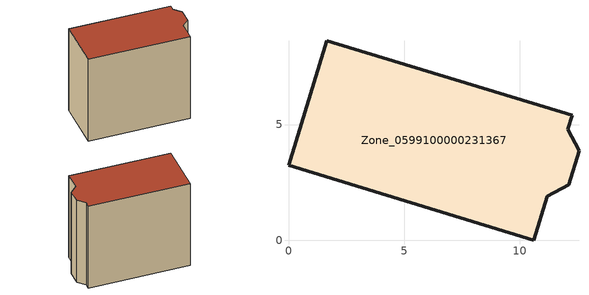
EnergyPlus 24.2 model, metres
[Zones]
Zone_0599100000231367
 floor ground (C_G): 0,3.24 1.66,8.62 12.26,5.4 12.08,4.8 12.56,3.87 12.11,2.4 11.18,1.9 10.61,0 z0
 wall outside (C_F): 1.66,8.62 0,3.24 10.61,0 11.18,1.9 12.11,2.4 12.56,3.87 12.08,4.8 12.26,5.4 1.66,8.62 z0:10.26
 roof outside (C_R): 12.26,5.4 1.66,8.62 0,3.24 10.61,0 11.18,1.9 12.11,2.4 12.56,3.87 12.08,4.8 z10.26
[BUILDING]
Pand.0599100000231367: North Axis=0; Terrain=City; Loads Convergence Tolerance Value=0.04; Temperature Convergence Tolerance Value=0.4; Solar Distribution=FullExterior; Maximum Number of Warmup Days=25; Minimum Number of Warmup Days=1
[Site:Location]
Rotterdam.The.Hague.AP_ZH_NLD Design_Conditions: Latitude=51.96; Longitude=4.45; Time Zone=1; Elevation=-4.5
[SITE:GROUNDTEMPERATURE:BUILDINGSURFACE]
18, 18, 18, 18, 18, 18, 18, 18, 18, 18, 18, 18
[MATERIAL] Thermal Absorptance=0.9; Solar Absorptance=0.7; Visible Absorptance=0.7
Name | Roughness | Thickness | Conductivity | Density | Specific Heat
G.TI.1946 | MediumSmooth | 0.15 | 1 | 540 | 1210
F.TI.1946 | Rough | 0.3 | 0.857143 | 1920 | 840
R.TI.1946 | MediumRough | 0.2 | 0.1 | 1500 | 1000
[CONSTRUCTION]
C_G: G.TI.1946
C_F: F.TI.1946
C_R: R.TI.1946
[ZONE]
Zone_0599100000231367: Type=1; Multiplier=1; Ceiling Height=Autocalculate; Volume=Autocalculate; Floor Area=autocalculate; Part of Total Floor Area=Yes
[ZONEINFILTRATION:DESIGNFLOWRATE]
Infil_Zone_0599100000231367: Zone or ZoneList or Space or SpaceList=Zone_0599100000231367; Schedule=AlwaysOn; Design Flow Rate Calculation Method=Flow/Area; Flow Rate per Floor Area=0.003; Constant Term Coefficient=1; Temperature Term Coefficient=0; Velocity Term Coefficient=0; Velocity Squared Term Coefficient=0
[HVACTEMPLATE:ZONE:IDEALLOADSAIRSYSTEM]
Zone_0599100000231367: Maximum Heating Supply Air Temperature=50; Minimum Cooling Supply Air Temperature=13; Maximum Heating Supply Air Humidity Ratio=0.0156; Minimum Cooling Supply Air Humidity Ratio=0.0077; Heating Limit=NoLimit; Cooling Limit=NoLimit; Dehumidification Control Type=ConstantSensibleHeatRatio; Cooling Sensible Heat Ratio=0.7; Dehumidification Setpoint=60; Humidification Control Type=None; Humidification Setpoint=30; Outdoor Air Method=None; Outdoor Air Flow Rate per Person=0.00944; Outdoor Air Flow Rate per Zone Floor Area=0; Outdoor Air Flow Rate per Zone=0; Demand Controlled Ventilation Type=None; Outdoor Air Economizer Type=NoEconomizer; Heat Recovery Type=None; Sensible Heat Recovery Effectiveness=0.7; Latent Heat Recovery Effectiveness=0.65
[ZONECONTROL:THERMOSTAT]
ThermostatControl_Zone_0599100000231367: Zone or ZoneList=Zone_0599100000231367; Control Type Schedule=DualSetpointControlType; Control 1=Thermostat_Zone_0599100000231367; Temperature Difference Between Cutout And Setpoint=0
[THERMOSTATSETPOINT:DUALSETPOINT]
Thermostat_Zone_0599100000231367: Heating Setpoint Temperature Schedule=HeatingSetpoint_Zone_0599100000231367; Cooling Setpoint Temperature Schedule=CoolingSetpoint_Zone_0599100000231367
[SCHEDULE:COMPACT]
HeatingSetpoint_Zone_0599100000231367: Through: 12/31, For: AllDays, Until: 24:00, 21
CoolingSetpoint_Zone_0599100000231367: Through: 12/31, For: AllDays, Until: 24:00, 24
DualSetpointControlType: Through: 12/31, For: AllDays, Until: 24:00, 4
AlwaysOn: Through: 12/31, For: AllDays, Until: 24:00, 1
